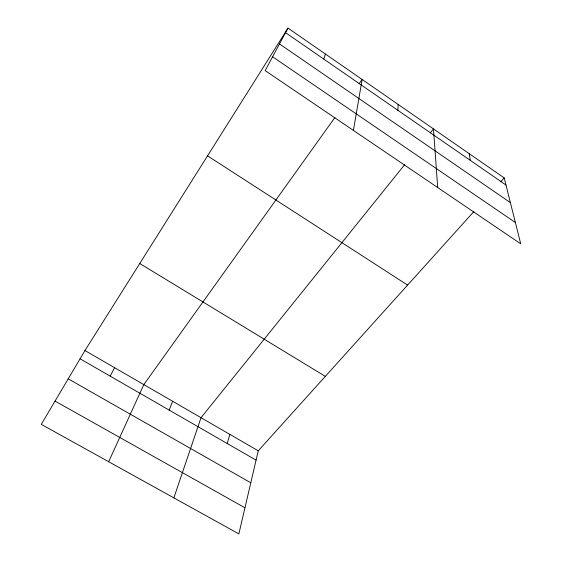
<?xml version="1.0" encoding="UTF-8"?>
<svg xmlns="http://www.w3.org/2000/svg" width="562" height="562" viewBox="0 0 562 562"><rect width="100%" height="100%" fill="white"/><g stroke="black" fill="none" stroke-linecap="round" stroke-linejoin="round"><path stroke-width="0.84" d="M397.91 110.335L398.142 104.42M353.4 130.412L362.132 79.474L359.111 83.696M473.928 211.502L258.253 450.808L238.864 533.9L41.279 424.373L84.946 350.548L287.99 28.1L504.198 177.908L520.721 243.824L265.159 70.601L287.99 28.1M227.245 443.53L229.844 434.377M323.74 59.059L325.419 54.036M173.862 497.869L201.02 417.699L404.675 164.666M169.148 410.084L172.625 401.275M108.663 461.725L143.823 384.612L334.924 117.5M110.201 376.14L114.599 367.703M430.211 132.948L433.471 128.902L437.707 187.553M500.707 181.786L504.198 177.908M55.048 401.092L244.955 507.795M68.206 378.851L250.793 482.779M80.071 358.795L256.082 460.137M84.946 350.548L258.253 450.808M139.755 263.508L325.335 376.378M207.547 155.843L407.598 285.103M272.584 56.769L515.389 222.531M279.483 43.934L510.401 202.629M285.545 32.659L505.99 185.038M469.179 153.637L470.31 160.381"/></g></svg>
